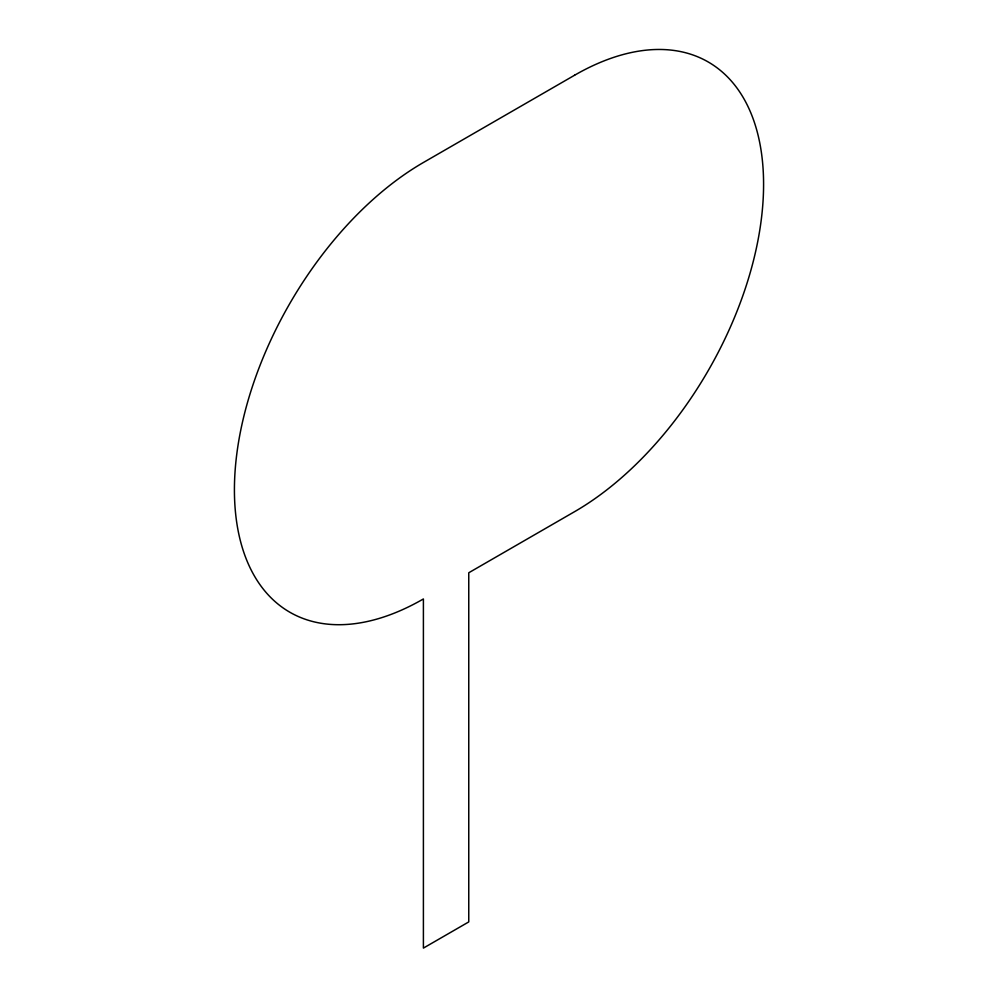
<?xml version="1.0" encoding="UTF-8"?>
<svg xmlns="http://www.w3.org/2000/svg" width="998" height="998" viewBox="0 0 998 998"><rect width="100%" height="100%" fill="white"/><g stroke="black" fill="none" stroke-linecap="round" stroke-linejoin="round"><path stroke-width="1.5" d="M574.599 75.224L423.401 162.499A267.264 154.303 -60 0 0 234.418 489.831A267.264 154.303 -60 0 0 423.401 598.95L423.401 948.1L468.761 921.915L468.761 572.765L574.599 511.662A267.264 154.303 -60 0 0 763.582 184.331A267.264 154.303 -60 0 0 574.599 75.224"/></g></svg>
